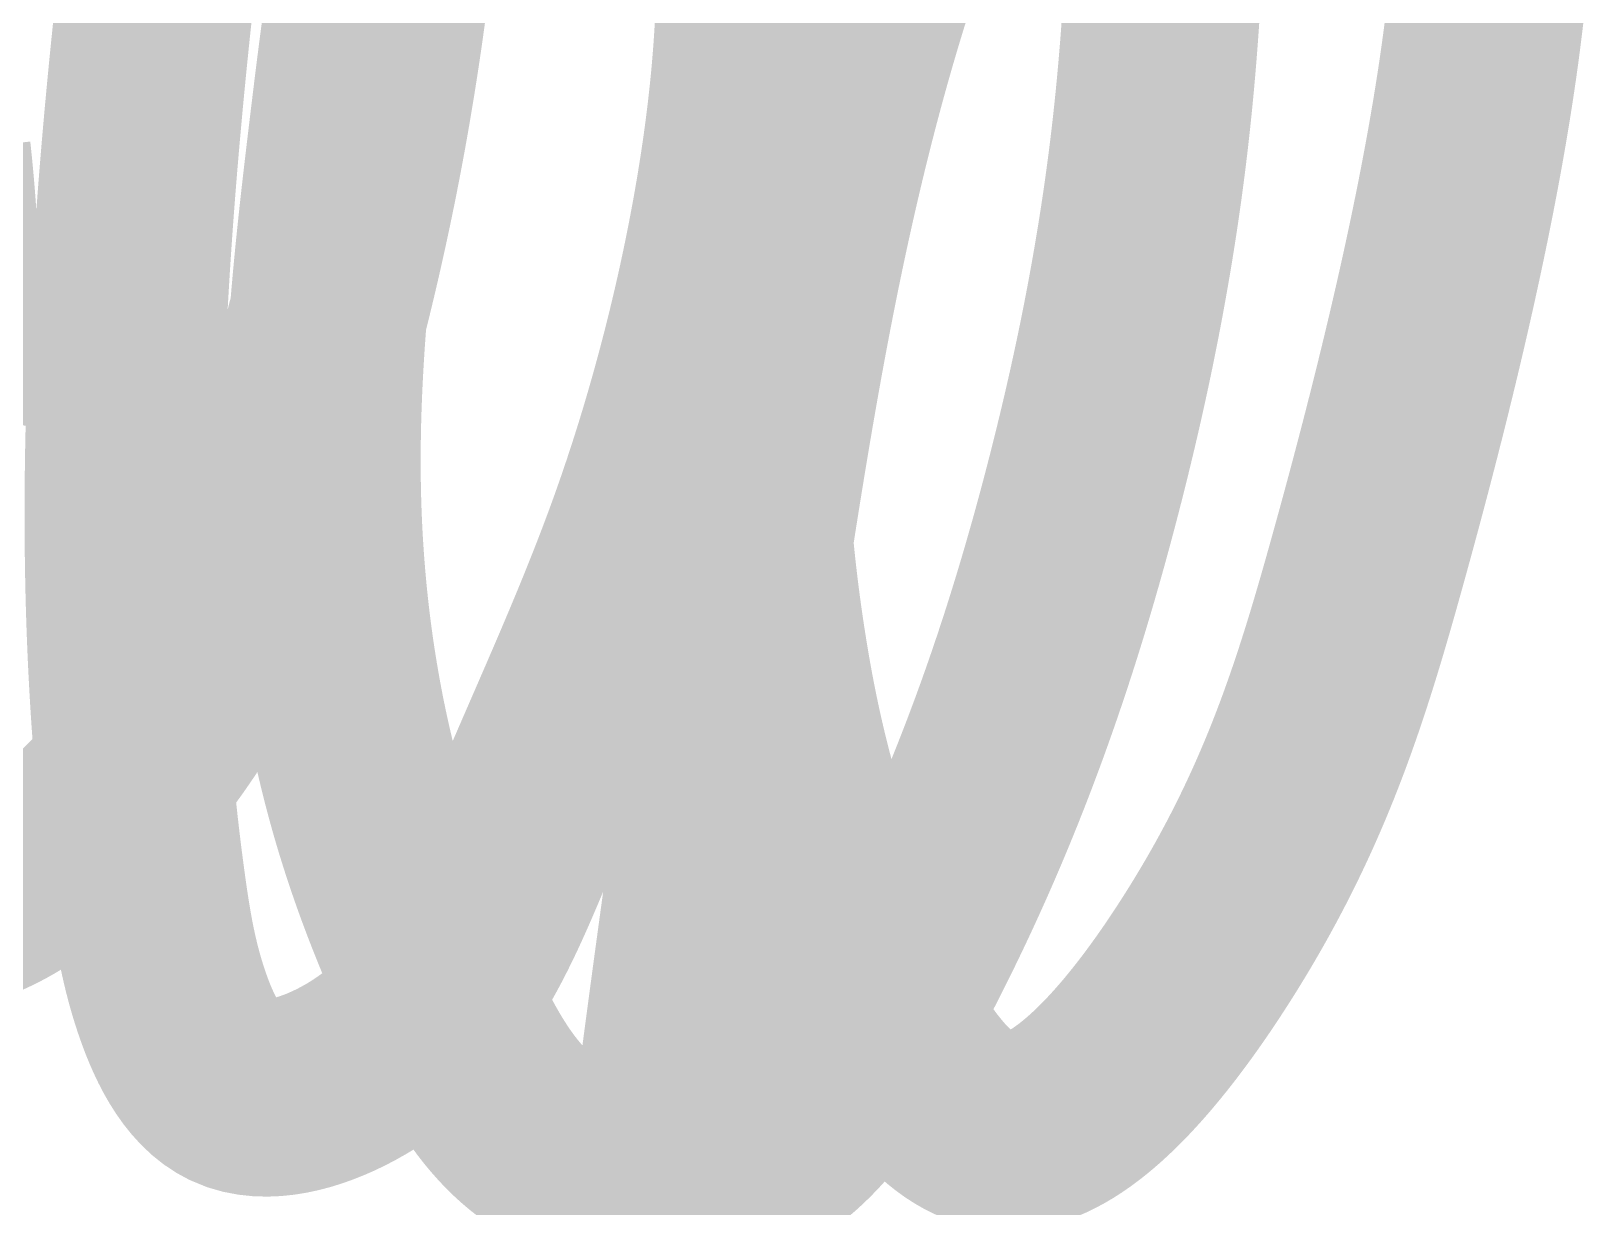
# Model space of a CAD drawing. Header units: millimetres. Extents: x -295047 to 29144, y -724756 to -246879.
# Drawn here: x -40609 to -40450.8, y -357134.2 to -357015 of the extents above; entities that cross this region are included whole.
import ezdxf
from ezdxf.enums import TextEntityAlignment as Align

# ---------------------------------------------------------------- set-up
doc = ezdxf.new("R2010")
doc.units = ezdxf.units.MM
doc.header["$MEASUREMENT"] = 0
for name, color, linetype, lineweight in [('ISO', 153, 'Continuous', 13), ('LC ISO', 153, 'Continuous', 13), ('LC Net thay', 7, 'Continuous', 25), ('LC Text1', 3, 'Continuous', 20)]:
    doc.layers.add(name, color=color, linetype=linetype, lineweight=lineweight)
doc.styles.add('Khungten', font='VHAVAN_1.TTF', dxfattribs={"width": 0.9, "height": 5000})
doc.styles.add('Title', font='VHBLACK_1.TTF', dxfattribs={"width": 0.8})

# ---------------------------------------------------------------- blocks, each defined once
blk = doc.blocks.new('Mr. Giang')
at = {"layer": 'LC ISO', "const_width": 50}
for points in [[(3165.075745097812, 264.5696455726717), (3165.327614840008, 266.4038066027923), (3165.561620933983, 268.2387033054296), (3165.77806270349, 270.0742842939885), (3165.977239472288, 271.9104981818871), (3166.159450564141, 273.7472935825727), (3166.324995302811, 275.5846191094488), (3166.474173012056, 277.4224233759337), (3166.607283015641, 279.2606549954603), (3166.724624637329, 281.0992625814613), (3166.826497200871, 282.9381947473263), (3166.913200030037, 284.7774001065171), (3166.98503244858, 286.6168272724233), (3167.04229378027, 288.4564248584913), (3167.085283348861, 290.2961414781255), (3167.114300478119, 292.1359257447587), (3167.129644491804, 293.9757262718233), (3167.131614713669, 295.8154916727098), (3167.120510467489, 297.6551705608784), (3167.096631077016, 299.4947115497191), (3167.060275866009, 301.3340632526799), (3167.011744158235, 303.1731742831635), (3166.95133527745, 305.0119932546037), (3166.87934854742, 306.8504687804178), (3166.796083291901, 308.6885494740397), (3166.701838834659, 310.526183948872), (3166.59691449945, 312.3633208183484), (3166.481609610036, 314.1999086959017), (3166.356223490181, 316.0358961949352), (3166.221055463645, 317.8712319288821), (3166.076404854186, 319.7058645111607), (3165.922570985569, 321.5397425552034), (3165.759853181554, 323.3728146744141), (3165.5885507659, 325.2050294822407), (3165.408963062367, 327.0363355920722), (3165.221389394722, 328.8666816173697), (3165.026129086718, 330.6960161715239)], [(3164.872506631831, 138.4554764384016), (3166.509215507312, 138.4235374605408), (3168.167083041625, 138.5197938743001), (3169.843503592325, 138.7382044367411), (3171.535871516961, 139.072727904882), (3173.241581173087, 139.5173230357699), (3174.958026918259, 140.0659485864512), (3176.682603110019, 140.7125633139594), (3178.41270410593, 141.4511259753263), (3180.145724263531, 142.2755953275858), (3181.879057940386, 143.1799301277835), (3183.610099494045, 144.1580891329664), (3185.336243282054, 145.2040311001541), (3187.054883661966, 146.311714786378), (3188.763414991338, 147.4750989487002), (3190.459231627715, 148.6881423441388), (3192.139727928658, 149.9448037297546), (3193.80229825171, 151.2390418625521), (3195.444336954431, 152.564815499592), (3197.063238394365, 153.916083397908), (3198.656396929068, 155.2868043145465), (3199.801300660452, 156.2959318283937), (3201.756103124495, 158.0644643164415), (3203.261298455462, 159.4668283830824), (3204.737243180439, 160.8779331410843), (3206.184377553877, 162.2976630373414), (3207.603141830254, 163.7259025188187), (3208.993976264022, 165.1625360324098), (3210.357321109646, 166.6074480250522), (3211.693616621594, 168.0605229436965), (3213.00330305432, 169.521645235237), (3214.286820662294, 170.9906993466244), (3215.544609699978, 172.4675697247663), (3216.777110421833, 173.9521408166001), (3217.984763082326, 175.4442970690619), (3219.168007935911, 176.9439229290614), (3220.327285237061, 178.4509028435481), (3221.463035240236, 179.9651212594303), (3222.575698199893, 181.486462623646), (3223.665714370503, 183.0148113831012), (3224.733524006524, 184.5500519847637), (3225.77956736242, 186.0920688755257), (3226.804284692656, 187.6407465023241), (3227.808116251689, 189.1959693120817), (3228.791502293988, 190.7576217517502), (3229.754883074014, 192.3255882682223), (3230.698698846231, 193.8997533084493), (3231.623389865101, 195.4800013193542), (3232.529396385086, 197.0662167478587), (3233.417158660654, 198.6582840408999), (3234.287116946256, 200.2560876453865), (3235.139711496368, 201.8595120082685), (3235.975382565443, 203.4684415764553), (3236.794570407953, 205.0827607968969), (3237.597715278357, 206.7023541164868), (3238.385257431112, 208.3271059821778), (3239.15763712069, 209.9569008408906), (3239.915294601547, 211.5916231395489), (3240.65867012815, 213.2311573250886), (3241.388203954964, 214.8753878444325), (3242.104336336446, 216.5241991445027), (3242.807507527064, 218.1774756722364), (3243.498157781279, 219.835101874556), (3244.176727353549, 221.4969621983841), (3244.843656498343, 223.1629410906423), (3245.499385470125, 224.8329229982822), (3246.144354523351, 226.5067923682128), (3246.779003912495, 228.1844336473692), (3247.403773892011, 229.8657312826749), (3248.01910471636, 231.5505697210526), (3248.625436640014, 233.2388334094526), (3249.223209917428, 234.9304067947688), (3249.812864803066, 236.6251743239384), (3250.394841551401, 238.3230204439118), (3250.969580416879, 240.0238296015839), (3251.537521653976, 241.7274862439047), (3252.099105517152, 243.433874817797), (3252.654772260864, 245.1428797701694), (3253.20496213958, 246.8543855479872), (3253.750115407765, 248.5682765981432), (3254.290672319878, 250.2844373675752), (3254.661189648969, 251.4697960555928), (3255.359586732582, 253.7231554049267), (3255.888227912828, 255.4456541532783), (3256.412977336715, 257.1702658956708), (3256.933817941182, 258.8970073226387), (3257.450732663192, 260.6258951247719), (3257.963704439678, 262.3569459926067), (3258.472716207599, 264.0901766167188), (3258.9777509039, 265.8256036876569), (3259.478791465532, 267.5632438959984), (3259.975820829436, 269.3031139322781), (3260.46882193257, 271.0452304871011), (3260.957777711878, 272.7896102509872), (3261.442671104312, 274.5362699145138), (3261.923485046812, 276.2852261682296), (3262.400202476335, 278.0364957027263), (3262.872806329831, 279.790095208537), (3263.341279544241, 281.5460413762254), (3263.805605056516, 283.3043508963689), (3264.265765803607, 285.065040459501), (3264.72174472246, 286.8281267562139), (3265.173524750026, 288.5936264770559), (3265.621088823252, 290.361556312575), (3266.064419879089, 292.1319329533634), (3266.503500854479, 293.9047730899405), (3266.938314686383, 295.680093412912), (3267.368844311734, 297.4579106127985), (3267.795072667494, 299.238241380191), (3268.216982690605, 301.0211024056379), (3268.634557318013, 302.8065103796877), (3269.047779486676, 304.5944819929322), (3269.456632133529, 306.3850339359063), (3269.861098195534, 308.1781828991854), (3270.261160609632, 309.9739455733192), (3270.656802312772, 311.7723386488706), (3271.048006241905, 313.5733788164167), (3271.43475533398, 315.3770827665055), (3271.817032525943, 317.1834671897004), (3272.194820754741, 318.9925487765499), (3272.56810295733, 320.8043442176449), (3272.936862070654, 322.6188702035197), (3273.301081031659, 324.436143424738), (3273.660742777295, 326.2561805718765), (3274.015830244513, 328.0789983354835), (3274.366326370261, 329.9046134061219), (3274.712214091487, 331.7330424743547), (3275.053476345138, 333.5643022307449), (3275.390096068165, 335.3984093658552), (3275.722056197515, 337.2353805702336), (3276.049339670135, 339.0752325344584), (3276.371929422978, 340.9179819490772), (3276.689808392988, 342.7636455046532), (3277.002959517119, 344.6122398917633), (3277.400923138403, 347.0074264712979), (3277.615012322223, 348.318278462816), (3277.91390823879, 350.1756416966621), (3278.208076147105, 352.0357280415701), (3278.497538880064, 353.8983933602148), (3278.782319270544, 355.7634935152595), (3279.06244015144, 357.6308843693947), (3279.337924355635, 359.5004217852675), (3279.608794716019, 361.3719616255692), (3279.875074065475, 363.2453597529768), (3280.136785236895, 365.1204720301368), (3280.393951063165, 366.9971543197547), (3280.646594377171, 368.8752624844785), (3280.894738011799, 370.7546523869844), (3281.138404799942, 372.635179889948), (3281.377617574477, 374.516700856048), (3281.612399168305, 376.399071147958), (3281.842772414298, 378.2821466283278), (3282.068760145357, 380.1657831598613), (3282.290385194358, 382.0498366052067), (3282.507670394194, 383.9341628270554), (3282.720638577752, 385.8186176880533), (3282.92931257792, 387.7030570508925)], [(3223.355704773999, 386.3276573743543), (3223.134017230115, 384.438285003135), (3222.91411266405, 382.5479322059027), (3222.696016167612, 380.656751508985), (3222.479752832613, 378.7648954386954), (3222.265347750855, 376.8725165213185), (3222.052826014154, 374.9797672831965), (3221.842212714309, 373.0868002506143), (3221.633532943138, 371.193767949914), (3221.426811792445, 369.3008229073802), (3221.222074354042, 367.4081176493402), (3221.019345719731, 365.5158047020943), (3220.818650981328, 363.6240365919838), (3220.658135233743, 362.0973541322782), (3220.423464240207, 359.8427030140062), (3220.229025289384, 357.9532657417442), (3220.036725880062, 356.0646579490083), (3219.846593511274, 354.1768837334167), (3219.658655682048, 352.2899471925148), (3219.472939891416, 350.403852423921), (3219.289473638404, 348.5186035252101), (3219.108284422045, 346.634204593971), (3218.929399741371, 344.7506597278078), (3218.752847095401, 342.8679730242809), (3218.578653983176, 340.9861485810082), (3218.40684790372, 339.1051904955505), (3218.237456356064, 337.2251028655256), (3218.070506839235, 335.345889788494), (3217.906026852264, 333.4675553620597), (3217.744043894183, 331.5901036837966), (3217.584585464019, 329.7135388513094), (3217.427679060799, 327.8378649621874), (3217.273352183561, 325.9630861140041), (3217.121632331325, 324.0892064043505), (3216.972547003126, 322.2162299308291), (3216.826123697994, 320.3441607910297), (3216.682389914957, 318.4730030825123), (3216.541373153044, 316.6027609028953), (3216.403100911283, 314.7334383497393), (3216.267600688705, 312.8650395206626), (3216.134899984343, 310.9975685132389), (3216.00502629722, 309.1310294250443), (3215.878007126373, 307.2654263536816), (3215.753869970827, 305.4007633967553), (3215.63264232961, 303.5370446518107), (3215.514351701755, 301.6742742164806), (3215.399025586292, 299.8124561883254), (3215.286691482245, 297.9515946649344), (3215.177376888651, 296.0916937439113), (3215.071109304535, 294.2327575228455), (3214.967916228926, 292.3747900992971), (3214.867825160856, 290.5177955708843), (3214.770863599357, 288.6617780351817), (3214.677059043453, 286.8067415897938), (3214.586438992174, 284.9526903322805), (3214.499030944552, 283.0996283602454), (3214.414862399615, 281.2475597712781), (3214.333960856397, 279.3964886629817), (3214.256353813919, 277.546419132903), (3214.182068771222, 275.6973552786735), (3214.111133227323, 273.8493011978546), (3214.04357468126, 272.0022609880494), (3213.979420632059, 270.1562387468332), (3213.918698578753, 268.3112385718091), (3213.861436020365, 266.467264560553), (3213.807660455934, 264.6243208106671), (3213.757399384483, 262.7824114197271), (3213.71068030504, 260.9415404853225), (3213.667530716639, 259.1017121050422), (3213.627978118309, 257.2629303764896), (3213.592050009078, 255.4251993972256), (3213.559773887975, 253.5885232648538), (3213.531177254034, 251.752906076963), (3213.506287606278, 249.9183519311432), (3213.48513244374, 248.0848649249834), (3213.467739265448, 246.2524491560583), (3213.454135570437, 244.4211087219713), (3213.444348857729, 242.5908477203127), (3213.43840662636, 240.7616702486558), (3213.436336375355, 238.9335804046059), (3213.438165603744, 237.1065822857369), (3213.443921810555, 235.2806799896386), (3213.453632494824, 233.4558776138993), (3213.467325155579, 231.6321792561232), (3213.485027291843, 229.8095890138858), (3213.506766402651, 227.9881109847758), (3213.532569987032, 226.1677492663675), (3213.562465544015, 224.3485079562799), (3213.596480572626, 222.5303911520734), (3213.634642571901, 220.7134029513657), (3213.676979040869, 218.8975474517167), (3213.723517478553, 217.0828287507314), (3213.774285383987, 215.2692509459839), (3213.8293102562, 213.4568181350779), (3213.888619594221, 211.6455344155883), (3213.952240897086, 209.8354038851182), (3214.020201663813, 208.0264306412436), (3214.092529393441, 206.2186187815531), (3214.16925158499, 204.4119724036362), (3214.2503957375, 202.6064956050961), (3214.335989349997, 200.8021924835082), (3214.426059921509, 198.9990671364468), (3214.520634951064, 197.1971236615307), (3214.619741937696, 195.3963661563194), (3214.723408380433, 193.596798718432), (3214.831661778299, 191.7984254454289), (3214.944529630335, 190.0012504349124), (3215.062039435558, 188.205277784459), (3215.184218693004, 186.4105115916717), (3215.311094901705, 184.6169559541249), (3215.442695560687, 182.824614969423), (3215.579048168976, 181.033492735141), (3215.720180225611, 179.2435933488812), (3215.866119229612, 177.4549209082205), (3216.016892680014, 175.6674795107317), (3216.172528075845, 173.8812732540346), (3216.333052916137, 172.0963062357026), (3216.498494699917, 170.312582553326), (3216.668880926212, 168.530106304494), (3216.84423909406, 166.7488815867947), (3217.024596702481, 164.968912497819), (3217.209981250508, 163.190203135141), (3217.400420237174, 161.412757596364), (3217.595941161502, 159.6365799790636), (3217.796571522524, 157.8616743808436), (3218.002338819276, 156.0880448992919), (3218.213270550778, 154.3156956319702), (3218.429394216065, 152.5446306764962), (3218.650737314169, 150.7748541304587), (3218.877327344111, 149.0063700914194), (3219.10919180493, 147.2391826569948), (3219.346358195647, 145.4732959247612), (3219.6542646384, 143.2395133732446), (3219.83686520001, 141.9453791013565), (3220.09203294691, 140.182665341339), (3220.356781365509, 138.4196411427322), (3220.633542108813, 136.6553719909598), (3220.924746829819, 134.8889233714179), (3221.232827181547, 133.1193607695429), (3221.560214816986, 131.3457496707321), (3221.909341389158, 129.5671555604217), (3222.282638551057, 127.7826439240081), (3222.682537955695, 125.9912802469146), (3223.111471256076, 124.1921300145504), (3223.571870105207, 122.3842587123395), (3224.066166156087, 120.5667318256776), (3224.59679106173, 118.7386148400021), (3225.166176475138, 116.8989732407231), (3225.648995261488, 115.4249786183468), (3226.430883480685, 113.1850612820309), (3227.130770688886, 111.3241593229726), (3227.878599352332, 109.4759248425789), (3228.676553497641, 107.6520982236334), (3229.526817151444, 105.8644198489179), (3230.431574340367, 104.1246301012), (3231.39300909103, 102.444469363263), (3232.413305430056, 100.8356780178747), (3233.494647384078, 99.3099964478319), (3234.639218979716, 97.8791650358879), (3235.849204243594, 96.55492416482554), (3237.126787202345, 95.3490142174409), (3238.474151882581, 94.27317557648865), (3239.893482310935, 93.33914862475078), (3241.003113530626, 92.74042470147498), (3242.953682906719, 91.93733338190984), (3244.587109665571, 91.46951474492315), (3246.279949172696, 91.14809264711806), (3248.024933097436, 90.96599223667437), (3249.814793109119, 90.91613866172989), (3251.642260877087, 90.99145707043456), (3253.50006807068, 91.18487261095362), (3255.380946359229, 91.48931043143955), (3257.277627412068, 91.89769568002819), (3259.182842898542, 92.40295350489927), (3261.089324487981, 92.99800905418994), (3262.989803849726, 93.67578747606532), (3264.877012653113, 94.42921391867665), (3266.743682567479, 95.2512135301746), (3268.582545262157, 96.13471145871122), (3270.386332406486, 97.07263285243644), (3272.61025659693, 98.32823180887772), (3273.860170028609, 99.08384192827751), (3275.522004340783, 100.1474153076871), (3277.134570346138, 101.2475551659926), (3278.699187074079, 102.3832128219453), (3280.217173554012, 103.5533395942521), (3281.689848815341, 104.756886801635), (3283.118531887472, 105.99280576283), (3284.50454179981, 107.2600477965442), (3285.849197581758, 108.5575642214998), (3287.153818262717, 109.8843063564186), (3288.4197228721, 111.2392255200362), (3289.648230439312, 112.6212730310744), (3290.840659993752, 114.029400208241), (3291.998330564825, 115.4625583702725), (3293.122561181941, 116.9196988358747), (3294.2146708745, 118.3997729237852), (3295.275978671913, 119.901731952725), (3296.307803603579, 121.4245272414162), (3297.311464698905, 122.9671101085657), (3298.288280987294, 124.5284318729103), (3299.239571498155, 126.1074438531712), (3300.166655260887, 127.7030973680708), (3301.070851304903, 129.3143437363296), (3301.9534786596, 130.9401342766708), (3302.81585635439, 132.5794203078298), (3303.659303418671, 134.2311531484993), (3304.48513888185, 135.894284117416), (3305.294681773335, 137.5677645333157), (3306.089251122529, 139.2505457149059), (3306.870165958838, 140.9415789809078), (3307.638745311666, 142.6398156500582), (3308.396308210413, 144.3442070410648), (3309.14417368449, 146.0537044726486), (3309.883660763303, 147.7672592635454), (3310.616088476255, 149.4838227324778), (3311.342775852745, 151.202346198153), (3312.065041922186, 152.9217809792925), (3312.784205713981, 154.6410783946319), (3313.501586257532, 156.3591897628942), (3314.218502582248, 158.0750664028003), (3314.821759018585, 159.5149579997685), (3315.655829481394, 161.4962505940978), (3316.377141804724, 163.2009321497026), (3317.100030222845, 164.9019263051501), (3317.824315282333, 166.5994542088303), (3318.549817529761, 168.2937370090899), (3319.276357511704, 169.9849958543188), (3320.003755774734, 171.6734518928492), (3320.731832865432, 173.3593262730703), (3321.460409330365, 175.0428401433439), (3322.189305716114, 176.7242146520303), (3322.91834256925, 178.4036709474909), (3323.647340436349, 180.0814301781008), (3324.376119863985, 181.7577134922212), (3325.104501398736, 183.432742038227), (3325.832305587177, 185.1067369644792), (3326.559352975876, 186.7799194193251), (3327.285464111412, 188.4525105511541), (3328.010459540361, 190.124731508327), (3328.7341598093, 191.7968034392042), (3329.456385464796, 193.4689474921479), (3330.176957053426, 195.1413848155331), (3330.895695121773, 196.8143365577198), (3331.612420216402, 198.4880238670702), (3332.326952883888, 200.1626678919595), (3333.039113670816, 201.8384897807475), (3333.748723123751, 203.515710681811), (3334.455601789271, 205.1945517434956), (3335.159570213948, 206.8752341141773), (3335.86044894436, 208.557978942217), (3336.558058527083, 210.2430073759893), (3337.252219508687, 211.9305405638562), (3337.942752435749, 213.6207996541782), (3338.629477854844, 215.3140057953161), (3339.312216312549, 217.01038013566), (3339.990788355435, 218.7101438235413), (3340.66501453008, 220.4135180073656), (3341.334715383057, 222.1207238354635), (3341.99971146094, 223.8319824562116), (3342.659823310304, 225.5475150179844), (3343.314871477726, 227.2675426691436), (3343.964676509777, 228.99228655805), (3344.609058953036, 230.7219678330636), (3345.247839354072, 232.4568076425612), (3345.880838259469, 234.1970271349172), (3346.522119352273, 235.982768503954), (3347.128795647227, 237.6944166769156), (3347.743532693429, 239.4515697864346), (3348.35204858262, 241.2140579719676), (3348.954304543287, 242.9816324175148), (3349.550261803935, 244.754044307088), (3350.139881593057, 246.531044824687), (3350.723125139145, 248.3123851543113), (3351.299953670703, 250.0978164799587), (3351.870328416225, 251.8870899856282), (3352.434210604205, 253.6799568553191), (3352.991561463145, 255.4761682730593), (3353.542342221532, 257.2754754228191), (3354.086514107869, 259.0776294886113), (3354.624038350657, 260.8823816544491), (3355.154876178382, 262.6894831043174), (3355.678988819548, 264.4986850222294), (3356.196337502651, 266.3097385921839), (3356.706883456188, 268.1223949981944), (3357.210587908648, 269.9364054242315), (3357.707412088533, 271.7515210543223), (3358.197317224342, 273.5674930724511), (3358.680264544566, 275.3840726626462), (3359.156215277709, 277.2010110088916), (3359.625130652259, 279.018059295187), (3360.086971896716, 280.8349687055306), (3360.541700239579, 282.6514904239506), (3360.98927690934, 284.4673756344167), (3361.429663134498, 286.2823755209427), (3361.862820143551, 288.0962412675414), (3362.288709164992, 289.9087240581978), (3362.707291427322, 291.7195750769249), (3363.118528159031, 293.5285455077218), (3363.522380588623, 295.3353865345873), (3363.918809944588, 297.1398493415205), (3364.307777455424, 298.9416851125352), (3364.689244349633, 300.740645031614), (3365.063171855702, 302.5364802827727), (3365.429521202136, 304.3289420500233), (3365.78825361743, 306.1177815173499), (3366.139330330077, 307.9027498687526), (3366.482712568574, 309.6835982882443), (3366.818361561419, 311.4600779598236), (3367.146238537108, 313.2319400674897), (3367.466304724139, 314.9989357952412), (3367.778521351006, 316.760816327092), (3368.082849646211, 318.5173328470403), (3368.379250838238, 320.2682365390719), (3368.667686155598, 322.0132785872128), (3368.948116826781, 323.7522101754485), (3369.220504080281, 325.4847824877781), (3369.484809144599, 327.2107467082291), (3369.74099324823, 328.9298540207714), (3369.989017619666, 330.6418556094189), (3370.228843487412, 332.3465026581695), (3370.460432079957, 334.0435463510376), (3370.683744625806, 335.7327378720209), (3370.801441030902, 336.6459528581787), (3371.105428435923, 339.0869835545646), (3371.303839350508, 340.7526979770951), (3371.494018925619, 342.4115389599781), (3371.676009693108, 344.0640609803381), (3371.849854184847, 345.7108185153124), (3372.015594932693, 347.3523660420395), (3372.173274468501, 348.9892580376296), (3372.322935324139, 350.6220489792199), (3372.464620031464, 352.2512933439344), (3372.598371122342, 353.8775456089259), (3372.724231128631, 355.5013602513032), (3372.842242582193, 357.1232917482197), (3372.952448014886, 358.7438945767842), (3373.054889958573, 360.3637232141207), (3373.149610945116, 361.9833321373968), (3373.236653506376, 363.6032758237063), (3373.316060174213, 365.2241087502026), (3373.38787348049, 366.8463853939944), (3373.452135957067, 368.4706602322347), (3373.508890135805, 370.0974877420476), (3373.558178548562, 371.727422400557), (3373.600043727205, 373.3610186848999), (3373.634528203595, 374.9988310722152), (3373.661674509587, 376.6414140396126), (3373.681525177042, 378.2893220642301), (3373.694122737827, 379.943109623206), (3373.699509723799, 381.6033311936637), (3373.697728666825, 383.270541252741), (3373.688822098757, 384.9452942775482), (3373.67283255146, 386.6281447452523)], [(3277.506879969216, 387.5075617808239), (3277.194975147757, 385.7145188080798), (3276.888863087414, 383.9157814700732), (3276.588350790163, 382.1116333358679), (3276.293245257979, 380.3023579745564), (3276.003353492834, 378.4882389552029), (3275.718482496704, 376.6695598468858), (3275.438439271556, 374.8466042186849), (3275.163030819376, 373.0196556396618), (3274.89206414213, 371.1889976789114), (3274.625346241794, 369.354913905482), (3274.36268412034, 367.5176878884673), (3274.103884779744, 365.6776031969457), (3273.848755221979, 363.8349433999809), (3273.597102449023, 361.989992066651), (3273.348733462843, 360.1430327660353), (3273.10345526542, 358.2943490671972), (3272.861074858723, 356.4442245392303), (3272.621399244726, 354.5929427511833), (3272.38423542541, 352.7407872721635), (3272.14939040274, 350.8880416712215), (3271.916671178693, 349.0349895174352), (3271.685884755249, 347.1819143798969), (3271.456838134372, 345.3290998276571), (3271.229338318043, 343.4768294298082), (3271.003192308232, 341.6253867554146), (3270.77820710692, 339.7750553735681), (3270.531074805221, 337.7350379739005), (3270.330991040227, 336.0788202997025), (3270.108701918098, 334.2331816756141), (3269.887494743113, 332.3891497767019), (3269.667541976023, 330.5466713365577), (3269.449016077587, 328.7056930887713), (3269.232089508556, 326.8661617669487), (3269.01693472969, 325.028024104695), (3268.803724201733, 323.191226835602), (3268.592630385449, 321.3557166932743), (3268.38382574159, 319.521440411303), (3268.177482730909, 317.6883447232941), (3267.973773814161, 315.8563763628378), (3267.772871452098, 314.0254820635406), (3267.574948105477, 312.1956085589927), (3267.380176235049, 310.3667025828003), (3267.188728301574, 308.5387108685681), (3267.000776765807, 306.7115801498867), (3266.816494088494, 304.8852571603484), (3266.636052730397, 303.0596886335723), (3266.459625152265, 301.2348213031352), (3266.28738381486, 299.4106019026419), (3266.119501178925, 297.5869771656992), (3265.956149705225, 295.7638938258968), (3265.797501854508, 293.9412986168409), (3265.64373008753, 292.1191382721224), (3265.495006865049, 290.2973595253606), (3265.351504647812, 288.4759091101184), (3265.213395896581, 286.6547337600297), (3265.080853072109, 284.8337802086706), (3264.954048635144, 283.0129951896479), (3264.833155046448, 281.1923254365661), (3264.718344766769, 279.3717176830165), (3264.609790256866, 277.5511186625897), (3264.507663977492, 275.7304751089061), (3264.412138389402, 273.9097337555416), (3264.323385953348, 272.0888413361168), (3264.24157913009, 270.2677445842223), (3264.166890380373, 268.4463902334497), (3264.099492164959, 266.6247250173893), (3264.039556944604, 264.802695669675), (3263.987257180051, 262.9802489238707), (3263.942765332066, 261.1573315135944), (3263.9062538614, 259.3338901724235), (3263.877895228807, 257.5098716339923), (3263.857861895035, 255.6852226318635), (3263.84632632085, 253.8598898996705), (3263.843460966999, 252.0338201709757), (3263.849438294239, 250.2069601793988), (3263.864430763327, 248.3792566585454), (3263.888610835006, 246.5506563419929), (3263.925694173324, 244.5536120625875), (3263.965207540518, 242.8905740503979), (3264.017852117935, 241.0591440041368), (3264.080128435042, 239.2269369367613), (3264.152080208141, 237.3940739827389), (3264.233751153541, 235.5606762765513), (3264.325184987528, 233.726864952654), (3264.426425426412, 231.8927611455132), (3264.537516186493, 230.0584859896263), (3264.658500984069, 228.2241606194178), (3264.789423535443, 226.3899061693996), (3264.930327556911, 224.5558437740103), (3265.08125676478, 222.7220945677468), (3265.242254875348, 220.8887796850624), (3265.413365604913, 219.0560202604112), (3265.594632669779, 217.2239374283039), (3265.786099786242, 215.392652323166), (3265.987810670608, 213.5622860794934), (3266.199809039176, 211.7329598317547), (3266.422138608245, 209.9047947144028), (3266.654843094121, 208.0779118619348), (3266.897966213093, 206.2524324087907), (3267.151551681472, 204.4284774894518), (3267.415643215556, 202.6061682384009), (3267.690284531645, 200.7856257900768), (3267.97551934604, 198.9669712789768), (3268.271391375041, 197.1503258395684), (3268.577944334947, 195.335810606306), (3268.895221942064, 193.5235467136706), (3269.223267912684, 191.7136552961175), (3269.562125963117, 189.9062574881272), (3269.911839809657, 188.101474424184), (3270.272453168607, 186.2994272387255), (3270.644009756267, 184.5002370662346), (3271.026553288938, 182.704025041194), (3271.420127482919, 180.9109122980574), (3271.824776054517, 179.1210199713061), (3272.240542720023, 177.3344691953947), (3272.667471195742, 175.5513811048054), (3273.105605197979, 173.7718768340059), (3273.554988443027, 171.9960775174645), (3274.015664647191, 170.2241042896344), (3274.487677526774, 168.4560782850122), (3274.971070798068, 166.6921206380524), (3275.669233186621, 164.2219653397924), (3275.972168651505, 163.1768867872915), (3276.489879199358, 161.4257121614193), (3277.018930726622, 159.6787203799418), (3277.55923265905, 157.9358006613774), (3278.110694422395, 156.1968422242442), (3278.673225442408, 154.4617342870464), (3279.246735144837, 152.7303660683031), (3279.831132955439, 151.0026267865463), (3280.426328299963, 149.2784056602952), (3281.032230604159, 147.5575919080393), (3281.648749293782, 145.8400747483254), (3282.275793794579, 144.1257433996441), (3282.913273532306, 142.414487080542), (3283.561097932713, 140.706195009494), (3284.219176421552, 139.0007564050626), (3284.887418424575, 137.2980604857368), (3285.565733367528, 135.5979964700362), (3286.254030676171, 133.9004535764926), (3286.952219776249, 132.2053210235962), (3287.660210093519, 130.5124880298937), (3288.377911053723, 128.8218438138757), (3289.105232082627, 127.1332775940884), (3289.84208260597, 125.4466785890081), (3290.588372049514, 123.7619360171954), (3291.344009838998, 122.0789390971414), (3292.108905400184, 120.3975770473634), (3292.882968158818, 118.7177390863806), (3293.666107540656, 117.0393144327102), (3294.458232971447, 115.3621923048869), (3295.259253876942, 113.6862619213991), (3296.061907893334, 112.0261615569395), (3296.88801665742, 110.3379643927155), (3297.71791703707, 108.6679174933843), (3298.561009471679, 107.003680635907), (3299.419522610789, 105.3476626530714), (3300.295685103958, 103.7022723776909), (3301.191725600745, 102.0699186425792), (3302.109872750695, 100.4530102805234), (3303.052355203369, 98.85395612436614), (3304.021401608322, 97.27516500689211), (3305.019240615105, 95.7190457609166), (3306.048100873273, 94.18800721925402), (3307.110211032378, 92.68445821468978), (3308.207799741981, 91.21080758006673), (3309.343095651629, 89.76946414817115), (3310.518327410881, 88.36283675180226), (3311.735723669287, 86.99333422380445), (3312.997513076406, 85.66336539694743), (3314.305924281788, 84.37533910406097), (3315.66318593499, 83.13166417795955), (3317.071526685566, 81.93474945142779), (3318.287951046557, 80.97311169970106), (3320.04885978517, 79.69042476272816), (3321.615683440397, 78.64601656570414), (3323.23018024971, 77.65462736754696), (3324.888888589277, 76.71710654119715), (3326.588346835269, 75.83430345960849), (3328.325093363864, 75.00706749573465), (3330.095666551236, 74.23624802252951), (3331.896604773549, 73.5226944129335), (3333.724446406983, 72.86725603989998), (3335.575729827713, 72.27078227638248), (3337.446993411904, 71.73412249532169), (3339.334775535742, 71.25812606968432), (3341.235614575381, 70.84364237239762), (3343.14604890701, 70.49152077644305), (3345.062616906801, 70.20261065474531), (3346.981856950921, 69.97776138027405), (3348.900307415542, 69.8178223259539), (3350.814506676839, 69.7236428647534), (3352.72099311099, 69.69607236962591), (3354.616305094166, 69.7359602135111), (3356.496981002533, 69.84415576936374), (3358.359559212273, 70.02150841013699), (3360.200578099555, 70.26886750878529), (3362.016576040551, 70.58708243824805), (3363.804091411435, 70.97700257147926), (3365.559662588383, 71.4394772814326), (3367.54870506289, 72.06698817232066), (3368.961566318627, 72.58516195482301), (3370.604709052552, 73.26730764859292), (3372.210223843907, 74.01936436908201), (3373.779081319186, 74.83890129318235), (3375.312252104891, 75.72348759775622), (3376.810706827528, 76.67069245972354), (3378.27541611359, 77.67808505593274), (3379.707350589591, 78.7432345632883), (3381.107480882027, 79.8637101586821), (3382.476777617396, 81.03708101897703), (3383.816211422205, 82.26091632107793), (3385.126752922949, 83.53278524184796), (3386.409372746138, 84.850256958192), (3387.665041518266, 86.21090064700238), (3388.894729865842, 87.61228548512531), (3390.099408415364, 89.05198064949693), (3391.280047793328, 90.52755531695033), (3392.437618626246, 92.03657866441958), (3393.573091540613, 93.576619868753), (3394.687437162933, 95.1452481068415), (3395.781626119709, 96.7400325555908), (3396.856629037439, 98.3585423918638), (3397.913416542624, 99.99834679255164), (3398.952959261769, 101.657014934545), (3399.976227821375, 103.3321159947211), (3400.984192847942, 105.0212191499711), (3401.977824967975, 106.7218935771714), (3402.958094807973, 108.4317084532285), (3403.925972994434, 110.1482329549899), (3404.882430153871, 111.869036259375), (3406.195544953366, 114.2649459839728), (3406.764930035967, 115.3138493275341), (3407.692357549992, 117.0345314020776), (3408.610800215478, 118.7537559717833), (3409.520329849368, 120.4715698959153), (3410.421018268606, 122.1880200337677), (3411.312937290137, 123.9031532446187), (3412.196158730906, 125.6170163877624), (3413.070754407858, 127.3296563224768), (3413.936796137936, 129.0411199080418), (3414.794355738082, 130.751454003751), (3415.643505025244, 132.460705468868), (3416.484315816361, 134.1689211626872), (3417.316859928385, 135.8761479445011), (3418.141209178255, 137.5824326735892), (3418.957435382918, 139.2878222092304), (3419.765610359314, 140.9923634107037), (3420.565805924391, 142.6961031373174), (3421.358093895091, 144.3990882483208), (3422.142546088357, 146.1013656030081), (3422.919234321139, 147.8029820606718), (3423.688230410376, 149.5039844805915), (3424.449606173011, 151.2044197220467), (3425.203433425993, 152.9043346443297), (3425.949783986266, 154.6037761067201), (3426.688729670766, 156.3027909684973), (3427.420342296452, 158.0014260889536), (3428.144693680252, 159.6997283273547), (3428.861855639124, 161.3977445430072), (3429.571899990001, 163.0955215951773), (3430.274898549837, 164.7931063431566), (3430.970923135568, 166.4905456462257), (3431.660045564142, 168.1878863636627), (3432.342337652502, 169.8851753547614), (3433.017871217594, 171.5824594788005), (3433.686718076363, 173.2797855950735), (3434.348950045748, 174.9772005628454), (3435.0046389427, 176.6747512414085), (3435.653856584157, 178.3724844900575), (3436.296674787069, 180.070447168056), (3436.933165368376, 181.768686134698), (3437.563400145023, 183.4672482492622), (3438.187450933957, 185.1661803710421), (3438.805389552115, 186.8655293593172), (3439.417287816451, 188.5653420733656), (3440.023217543903, 190.2656653724665), (3440.623250551415, 191.9665461159135), (3441.217458655938, 193.6680311630001), (3441.805913674401, 195.3701673729772), (3442.388687423769, 197.0730016051649), (3442.965851720966, 198.7765807188156), (3443.53747838295, 200.4809515732359), (3444.103639226662, 202.1861610277051), (3444.664406069043, 203.8922559414877), (3445.21985072704, 205.5992831738916), (3445.770045017596, 207.3072895841962), (3446.315060757654, 209.0163220316654), (3446.854969764165, 210.726427375607), (3447.389843854062, 212.4376524752865), (3447.9197548443, 214.1500441900106), (3448.444774551814, 215.8636493790303), (3448.964974793556, 217.5785149016528), (3449.480427386466, 219.2946876171577), (3449.991204147488, 221.0122143848087), (3450.497376893568, 222.7311420639294), (3450.999017441651, 224.4515175137685), (3451.496197608675, 226.1733875936205), (3451.988989211593, 227.8967991627637), (3452.477464067343, 229.6217990804919), (3452.961693992874, 231.3484342060983), (3453.441750805125, 233.0767513988332), (3453.917706321043, 234.8067975180045), (3454.389632357573, 236.5386194229055), (3454.857600731656, 238.2722639727864), (3455.321683260237, 240.0077780269551), (3455.781951760267, 241.7452084446898), (3456.238478048682, 243.4846020852706), (3456.726296529792, 245.3611172581625), (3457.140575773785, 246.9694627404911), (3457.586181651766, 248.7149971595747), (3458.028105041562, 250.4626274031509), (3458.466299399158, 252.212371806931), (3458.900718180546, 253.964248706582), (3459.331314841719, 255.7182764378136), (3459.758042838673, 257.474473336336), (3460.180855627388, 259.2328577378171), (3460.599706663873, 260.9934479779943), (3461.014549404105, 262.7562623925361), (3461.425337304083, 264.5213193171376), (3461.832023819799, 266.2886370875236), (3462.23456240724, 268.0582340393613), (3462.632906522401, 269.8301285083608), (3463.027009621276, 271.6043388302322), (3463.416825159849, 273.3808833406429), (3463.802306594122, 275.1597803753167), (3464.183407380079, 276.9410482699358), (3464.56008097372, 278.7247053602098), (3464.932280831028, 280.5107699818204), (3465.299960407994, 282.2992604704788), (3465.663073160619, 284.0901951618795), (3466.021572544892, 285.8835923917182), (3466.375412016796, 287.6794704956921), (3466.724545032336, 289.4778478094954), (3467.068925047492, 291.2787426688252), (3467.408505518262, 293.0821734093768), (3467.743239900637, 294.8881583668605), (3468.073081650607, 296.6967158769578), (3468.397984224169, 298.5078642753783), (3468.717901077311, 300.3216218978183), (3469.032785666023, 302.1380070799739), (3469.342591446297, 303.9570381575265), (3469.647271874131, 305.7787334662), (3469.946780405505, 307.6031113416626), (3470.241070496423, 309.4301901196375), (3470.53009560287, 311.2599881358217), (3470.813809180841, 313.0925237258814), (3471.092164686327, 314.9278152255563), (3471.365115575319, 316.765880970513), (3471.632615303807, 318.606739296447), (3471.894617327785, 320.450408539084), (3472.151075103244, 322.2969070341049), (3472.401942086179, 324.14625311719), (3472.647171732577, 325.9984651240658), (3472.886717498432, 327.8535613904126), (3473.120532839736, 329.7115602519407), (3473.345436216357, 331.5465512679397), (3473.570797493668, 333.4362946871914), (3473.78722037528, 335.3028077043081), (3473.997859055102, 337.1717817626919), (3474.202732730872, 339.0429795294502), (3474.401860600329, 340.9161636717182), (3474.595261861225, 342.7910968566158), (3474.782955711295, 344.6675417512351), (3474.964961348284, 346.5452610227259), (3475.141297969935, 348.4240173382091), (3475.311984773989, 350.303573364776), (3475.477040958189, 352.1836917695622), (3475.636485720278, 354.0641352197027), (3475.790338257997, 355.9446663822894), (3475.938617769091, 357.8250479244717), (3476.081343451298, 359.705042513342), (3476.218534502364, 361.5844128160203), (3476.350210120031, 363.4629214996571), (3476.476389502044, 365.3403312313427), (3476.597091846139, 367.2164046781994), (3476.712336350064, 369.0909045073615), (3476.822142211564, 370.9635933859494), (3476.926528628373, 372.8342339810559), (3477.02551479824, 374.7025889598302), (3477.1191199189, 376.5684209893789), (3477.207363188109, 378.4314927368361), (3477.290263803593, 380.2915668692951), (3477.367840963107, 382.1484060538898), (3477.44011386439, 384.0017729577413), (3477.507101705185, 385.8514302479701), (3477.568823683228, 387.6971405916834)], [(3389.944036877698, 387.639622294289), (3389.474662133945, 385.8296210631162), (3389.008934072105, 384.0168123891639), (3388.546982121189, 382.201385877488), (3388.088935710198, 380.3835311331596), (3387.634924268133, 378.5634377612499), (3387.185077224013, 376.7412953668275), (3386.739524006834, 374.9172935549502), (3386.298394045612, 373.0916219307164), (3385.861816769348, 371.2644700991532), (3385.429921607048, 369.4360276653612), (3385.002837987722, 367.6064842343951), (3384.580695340372, 365.7760294113266), (3384.163623094008, 363.9448528012252), (3383.751750677635, 362.1131440091474), (3383.34520752026, 360.2810926401783), (3382.944123050892, 358.4488882993883), (3382.548626698538, 356.6167205918326), (3382.158847892193, 354.7847791225692), (3381.774916060882, 352.9532534966956), (3381.396960633599, 351.1223333192688), (3381.025111039352, 349.2922081953449), (3380.604128976269, 347.1833743069822), (3380.300241315919, 345.6350760736202), (3379.94743192463, 343.8082352657651), (3379.60114122614, 341.982483749502), (3379.261441879444, 340.1577598179675), (3378.92840654354, 338.3340017643546), (3378.602107877427, 336.5111478817851), (3378.282618540088, 334.6891364634395), (3377.970011190533, 332.8679058024671), (3377.66435848775, 331.0473941920193), (3377.365733090741, 329.22753992526), (3377.074207658494, 327.4082812953557), (3376.789854850015, 325.5895565954552), (3376.512747324293, 323.7713041187101), (3376.242957740322, 321.9534621582857), (3375.980558757105, 320.1359690073315), (3375.725623033634, 318.3187629590126), (3375.478223228905, 316.5017823064948), (3375.238432001916, 314.6849653429278), (3375.006322011658, 312.8682503614484), (3374.781965917136, 311.0515756552493), (3374.565436377337, 309.234879517468), (3374.356806051263, 307.4181002412683), (3374.156147597906, 305.6011761198017), (3373.963533676266, 303.7840454462321), (3373.779036945331, 301.9666465137112), (3373.602730064111, 300.1489176154028), (3373.434685691587, 298.3307970444584), (3373.274976486762, 296.5122230940282), (3373.123675108631, 294.6931340572917), (3372.980854216195, 292.8734682273983), (3372.846586468441, 291.0531638975004), (3372.720944524373, 289.232159360747), (3372.604001042983, 287.4103929103184), (3372.495828683265, 285.5878028393506), (3372.396500104221, 283.7643274410078), (3372.30608796484, 281.939905008456), (3372.224664924128, 280.1144738348446), (3372.15230364107, 278.2879722133251), (3372.089076774662, 276.4603384370627), (3372.035056983912, 274.6315107992208), (3371.990316927807, 272.8014275929513), (3371.954929265342, 270.970027111419), (3371.928966655516, 269.1372476477596), (3371.912501757325, 267.303027495153), (3371.905607229766, 265.467304946749), (3371.908355731834, 263.6300182957129), (3371.920819922521, 261.7911058351814), (3371.943072460829, 259.9505058583181), (3371.975186005754, 258.1081566583035), (3372.017233216284, 256.2639965282741), (3372.054586988099, 254.9048711266373), (3372.13134732087, 252.5701419564102), (3372.203289841417, 250.7208687578806), (3372.284972380163, 248.8705158392266), (3372.376253657738, 247.0194535540226), (3372.476992394765, 245.1680522558728), (3372.58704731187, 243.3166822983676), (3372.706277129691, 241.4657140351093), (3372.834540568841, 239.6155178196742), (3372.971696349952, 237.7664640056658), (3373.117603193655, 235.9189229466586), (3373.272119820577, 234.0732649962712), (3373.43510495134, 232.2298605080792), (3373.606417306569, 230.3890798356721), (3373.785915606901, 228.5512933326526), (3373.973458572954, 226.7168713526114), (3374.16890492536, 224.8861842491375), (3374.37211338474, 223.0596023758059), (3374.582942671734, 221.2374960862489), (3374.801251506951, 219.4202357340139), (3375.026898611033, 217.6081916727327), (3375.259742704599, 215.8017342559662), (3375.499642508282, 214.0012338373323), (3375.746456742701, 212.2070607703924), (3376.000044128491, 210.4195854087783), (3376.260263386271, 208.6391781060374), (3376.526973236675, 206.8662092158015), (3376.800032400328, 205.101049091646), (3377.186232032773, 202.6834774203951), (3377.364660072985, 201.5955667380404), (3377.65636223988, 199.8548895904166), (3377.954917793248, 198.1206881455533), (3378.260844322716, 196.3915983872555), (3378.574659417892, 194.6662562993164), (3378.896880668402, 192.9432978655414), (3379.228025663861, 191.2213590697373), (3379.568611993888, 189.4990758956956), (3379.919157248109, 187.7750843272516), (3380.280179016127, 186.048020348169), (3380.652194887579, 184.3165199422961), (3381.035722452072, 182.5792190933968), (3381.431279299229, 180.8347537852915), (3381.839383018667, 179.0817600017868), (3382.260551200006, 177.3188737266742), (3382.695301432865, 175.5447309437749), (3383.144151306858, 173.7579676368808), (3383.607618411614, 171.9572197898117), (3384.086220336743, 170.1411233863459), (3384.580474671866, 168.3083144103042), (3385.090899006599, 166.4574288454784), (3385.618010930567, 164.5871026756889), (3386.162328033385, 162.6959718847425), (3386.724367904673, 160.7826724564158), (3387.304648134045, 158.8458403745308), (3387.650903209767, 157.7074598652252), (3388.521679400117, 154.8980239932388), (3389.158517245516, 152.8899369753137), (3389.814034670911, 150.8625364185674), (3390.488074717668, 148.8184594281396), (3391.180480427171, 146.7603431091995), (3391.891094840788, 144.690824566887), (3392.619760999903, 142.6125409063558), (3393.366321945879, 140.5281292327466), (3394.130620720106, 138.4402266512276), (3394.912500363948, 136.3514702669388), (3395.711803918784, 134.2644971850351), (3396.52837442599, 132.1819445106558), (3397.362054926939, 130.1064493489702), (3398.212688463009, 128.0406488051032), (3399.080118075579, 125.9871799842377), (3399.964186806009, 123.9486799914865), (3400.864737695692, 121.9277859320307), (3401.781613785994, 119.9271349110115), (3402.714658118293, 117.9493640335829), (3403.663713733956, 115.9971104048712), (3404.628623674372, 114.073011130058), (3405.609230980908, 112.1797033142843), (3406.605378694942, 110.3198240626893), (3407.616909857847, 108.4960104804281), (3408.643667510996, 106.7108996726551), (3409.685494695774, 104.9671287445385), (3410.742234453546, 103.2673348011894), (3411.813729825693, 101.6141549477912), (3412.899823853587, 100.0102262894695), (3414.000359578601, 98.45818593139353), (3415.115180042121, 96.96067097871608), (3416.244128285508, 95.52031853656447), (3417.387047350147, 94.13976571010653), (3418.543780277412, 92.8216496044962), (3419.714170108674, 91.56860732487459), (3420.898059885311, 90.38327597639514), (3422.095292648701, 89.26829266421248), (3423.305711440216, 88.22629449346593), (3424.529159301228, 87.25991856931122), (3425.765479273118, 86.37180199690147), (3427.014514397258, 85.56458188137728), (3428.276107715025, 84.84089532790676), (3429.550102267795, 84.20337944163066), (3430.836341096942, 83.65467132770229), (3432.134667243839, 83.19740809126267), (3433.444923749862, 82.83422683746579), (3434.76695365639, 82.56776467148026), (3436.100600004796, 82.40065869843116), (3437.188848144219, 82.33995674931904), (3438.801908332412, 82.373495023396), (3440.168385456578, 82.51207467828343), (3441.544247010043, 82.74833454344619), (3442.928603635197, 83.07933058528113), (3444.320565974441, 83.50211877018393), (3445.719244670177, 84.01375506457924), (3447.123750364796, 84.6112954348348), (3448.533193700699, 85.29179584737557), (3449.946685320286, 86.0523122686119), (3451.363335865947, 86.88990066491141), (3452.782255980086, 87.80161700269892), (3454.202556305097, 88.78451724837092), (3455.623347483383, 89.83565736833705), (3457.043740157335, 90.95209332897986), (3458.46284496935, 92.13088109669559), (3459.879772561833, 93.36907663792294), (3461.293633577176, 94.6637359190299), (3462.703538657776, 96.0119149064266), (3464.108598446032, 97.41066956650974), (3465.507923584347, 98.8570558656885), (3466.900624715109, 100.3481297703606), (3468.285812480721, 101.8809472469217), (3469.662597523579, 103.4525642617819), (3471.030090486082, 105.060036781338), (3472.387402010629, 106.7004207719999), (3473.733642739612, 108.37077220015), (3475.06792331543, 110.0681470321989), (3476.389354380484, 111.7896012345566), (3477.69704657717, 113.5321907736046), (3478.990110547888, 115.2929716157687), (3480.267656935028, 117.0689997274156), (3481.528796380996, 118.8573310749853), (3482.772639528187, 120.6550216248587), (3483.998297018994, 122.4591273434329), (3485.204879495819, 124.266704197118), (3486.39149760106, 126.0748081523099), (3487.557261977115, 127.880495175419), (3488.734290130538, 129.7331806329748), (3489.82286786631, 131.4733296216658), (3490.922176775807, 133.257691162778), (3491.999604145652, 135.0341571068018), (3493.055544131912, 136.8029787175711), (3494.090390890668, 138.5644072589185), (3495.104538577985, 140.3186939946644), (3496.098381349944, 142.066090188641), (3497.072313362608, 143.8068471046689), (3498.026728772055, 145.5412160065656), (3498.96202173436, 147.2694481581947), (3499.87858640559, 148.9917948233463), (3500.77681694182, 150.7085072658683), (3501.657107499126, 152.4198367495937), (3502.519852233577, 154.1260345383277), (3503.365445301241, 155.8273518959042), (3504.194280858201, 157.5240400861706), (3505.006753060526, 159.2163503729314), (3505.803256064285, 160.9045340200354), (3506.584184025555, 162.5888422912862), (3507.349931100405, 164.2695264505333), (3508.100891444912, 165.9468377615796), (3508.837459215145, 167.6210274882891), (3509.560028567176, 169.2923468944513), (3510.268993657078, 170.9610472439146), (3510.964748640928, 172.6273798004973), (3511.647687674797, 174.2915958280479), (3512.318204914756, 175.9539465903709), (3512.976694516874, 177.6146833512864), (3513.623550637232, 179.2740573746551), (3514.259167431899, 180.9323199242828), (3514.883939056947, 182.5897222640028), (3515.498259668447, 184.2465156576346), (3516.102523422471, 185.9029513690118), (3516.697124475099, 187.5592806619669), (3517.282456982395, 189.2157548003202), (3517.858915100442, 190.8726250479041), (3518.4268929853, 192.530142668539), (3518.986784793048, 194.1885589260723), (3519.538984679763, 195.8481250843082), (3520.08388680151, 197.5090924070809), (3520.621885314363, 199.1717121582097), (3521.153374374401, 200.8362356015561), (3521.678748137689, 202.5029140009114), (3522.198400760302, 204.1719986201085), (3522.712726398316, 205.8437407229955), (3523.222119207801, 207.518391573377), (3523.726973344828, 209.1962024351014), (3524.227682965475, 210.8774245719874), (3524.724642225811, 212.562309247854), (3525.218245281906, 214.2511077265356), (3525.708886289836, 215.9440712718651), (3526.196959405673, 217.6414511476617), (3526.682858785492, 219.343498617744), (3527.166978585362, 221.0504649459755), (3527.64971296136, 222.7626013961455), (3528.131456069553, 224.4801592321027), (3528.717527778516, 226.5801064044573), (3529.093506345132, 227.9325095164413), (3529.57422051548, 229.6674641207224), (3530.054652945504, 231.4080711609656), (3530.534711161539, 233.1541475159339), (3531.014302689924, 234.9055100643599), (3531.493335056995, 236.6619756850361), (3531.971715789089, 238.4233612566952), (3532.449352412553, 240.1894836581132), (3532.926152453711, 241.9601597680251), (3533.402023438902, 243.7352064651926), (3533.876872894473, 245.5144406283921), (3534.350608346755, 247.2976791363577), (3534.823137322083, 249.0847388678514), (3535.294367346802, 250.8754367016352), (3535.764205947242, 252.6695895164577), (3536.232560649742, 254.4670141910959), (3536.699338980646, 256.2675276042819), (3537.16444846628, 258.0709466347795), (3537.627796632992, 259.877088161365), (3538.089291007113, 261.6857690627716), (3538.548839114981, 263.4968062177624), (3539.006348482938, 265.310016505084), (3539.461726637314, 267.1252168035144), (3539.914881104453, 268.9422239918009), (3540.365719410693, 270.760854948706), (3540.814149082365, 272.580926552978), (3541.260077645808, 274.4022556833644), (3541.703412627366, 276.2246592186417), (3542.14406155337, 278.047954037558), (3542.58193195016, 279.8719570188762), (3543.016931344071, 281.6964850413437), (3543.44896726144, 283.5213549837237), (3543.877947228611, 285.3463837247621), (3544.303778771912, 287.171388143238), (3544.726369417689, 288.9961851178832), (3545.145626692276, 290.8205915274755), (3545.561458122007, 292.6444242507627), (3545.973771233226, 294.4675001664916), (3546.38247355226, 296.2896361534266), (3546.787472605463, 298.1106490903421), (3547.188675919157, 299.930355855959), (3547.585991019684, 301.7485733290681), (3547.979325433385, 303.5651183884167), (3548.368586686592, 305.379807912739), (3548.75368230565, 307.1924587808255), (3549.13451981689, 309.0028878714099), (3549.511006746647, 310.8109120632556), (3549.88305062127, 312.6163482351228), (3550.250558967083, 314.4190132657764), (3550.613439310435, 316.2187240339475), (3550.971599177651, 318.0152974184149), (3551.324946095082, 319.8085502979395), (3551.673387589054, 321.5982995512556), (3552.01683118591, 323.3843620571251), (3552.355184411987, 325.1665546943249), (3552.688354793624, 326.9446943415884), (3553.016249857153, 328.7185978776932), (3553.338777128918, 330.488082181371), (3553.655844135251, 332.2529641314006), (3553.967358402492, 334.0130606065285), (3554.273227456977, 335.7681884855176), (3554.573358825048, 337.5181646471306), (3554.867660033036, 339.2628059701), (3555.15603860728, 341.0019293332039), (3555.438402074119, 342.735351615189), (3555.714657959895, 344.4628896948178), (3555.984713790934, 346.1843604508392), (3556.248477093584, 347.8995807620286), (3556.505855394178, 349.6083675071206), (3556.748513891102, 351.2540147022538), (3557.001126880637, 353.0060607272547), (3557.239058709128, 354.6954603015861), (3557.470675624121, 356.3793848487545), (3557.696101543874, 358.0584829245114), (3557.915460386644, 359.7334030846242), (3558.128876070692, 361.4047938848295), (3558.336472514274, 363.07330388088), (3558.538373635662, 364.7395816285697), (3558.734703353102, 366.4042756836081), (3558.925585584861, 368.0680346017904), (3559.111144249197, 369.731506938839), (3559.291503264371, 371.3953412505352), (3559.466786548644, 373.0601860926302), (3559.637118020271, 374.7266900208622), (3559.80262159752, 376.3955015910113), (3559.963421198643, 378.0672693588301), (3560.119640741904, 379.7426418800551), (3560.271404145562, 381.422267710468), (3560.418835327876, 383.1067954058057), (3560.56205820711, 384.7968735218342), (3560.701196701517, 386.4931506143062)], [(3408.217033508848, 386.4668882870503), (3407.612261589648, 384.7021369727095), (3407.013872633308, 382.9358431389235), (3406.42183352125, 381.1681582820078), (3405.836111134908, 379.3992338982775), (3405.256672355713, 377.6292214840326), (3404.683484065086, 375.8582725356047), (3403.998793003757, 373.7161432815726), (3403.555723750478, 372.3141589068729), (3403.001059308854, 370.5411808195871), (3402.452453716445, 368.767609132959), (3401.909840819842, 366.993448469006), (3401.373154465633, 365.2187034497315), (3400.842328500399, 363.4433786971396), (3400.31729677073, 361.6674788332483), (3399.797993123211, 359.8910084800601), (3399.284351404429, 358.1139722595937), (3398.776305460969, 356.3363747938378), (3398.273789139421, 354.5582207048395), (3397.776736286369, 352.779514614573), (3397.285080748396, 351.0002611450565), (3396.798756372098, 349.2204649183073), (3396.317697004049, 347.4401305563304), (3395.841836490848, 345.6592626811416), (3395.371108679074, 343.8778659147459), (3394.905447415313, 342.0959448791465), (3394.444786546155, 340.3135041963607), (3393.989059918184, 338.5305484883924), (3393.53820137799, 336.7470823772595), (3393.092144772154, 334.9631104849655), (3392.650823947262, 333.1786374335146), (3392.214172749907, 331.393667844923), (3391.782125026672, 329.60820634121), (3391.354614624145, 327.8222575443634), (3390.93157538891, 326.0358260764168), (3390.512941167553, 324.2489165593589), (3390.098645806661, 322.4615336152075), (3389.688623152821, 320.673681865966), (3389.282807052622, 318.8853659336666), (3388.88113135265, 317.0965904402836), (3388.483529899482, 315.3073600078507), (3388.089936539721, 313.5176792583841), (3387.70028511994, 311.7275528138743), (3387.31450948673, 309.9369852963231), (3386.932543486676, 308.1459813277651), (3386.554320966368, 306.3545455302017), (3386.17977577239, 304.5626825256373), (3385.808841751327, 302.7703969360901), (3385.441452749766, 300.9776933835485), (3385.077542614302, 299.1845764900589), (3384.717045191504, 297.3910508775831), (3384.359894327977, 295.5971211681803), (3384.006023870293, 293.8027919838267), (3383.655367665046, 292.0080679465391), (3383.30785955882, 290.212953678322), (3382.963433398204, 288.417453801207), (3382.622023029779, 286.6215729371688), (3382.28356230014, 284.8253157082539), (3381.947985055865, 283.0286867364524), (3381.615225143547, 281.2316906437661), (3381.285216409767, 279.4343320522293), (3380.957892701117, 277.636615583829), (3380.633187864179, 275.8385458605846), (3380.311035745538, 274.0401275044994), (3379.991370191787, 272.2413651375907), (3379.674125049505, 270.4422633818626), (3379.35923416528, 268.6428268593184), (3379.046631385706, 266.8430601919898), (3378.736250557362, 265.0429680018666), (3378.428025526833, 263.2425549109522), (3378.121890140715, 261.4418255412779), (3377.817778245587, 259.6407845148483), (3377.515623688031, 257.8394364536528), (3377.215360314648, 256.0377859797368), (3376.91692197201, 254.2358377150758), (3376.620242506708, 252.433596281688), (3376.325255765333, 250.6310663015899), (3376.031895594462, 248.8282523967871), (3375.740095840696, 247.025159189295), (3375.449790350611, 245.2217913011187), (3375.160912970788, 243.4181533542623), (3374.873397547826, 241.6142499707417), (3374.587177928306, 239.8100857725617), (3374.302187958815, 238.0056653817398), (3374.018361485937, 236.20099342028), (3373.735632356261, 234.3960745101999), (3373.453934416375, 232.5909132734876), (3373.17320151286, 230.785514332177), (3372.893367492309, 228.9798823082704), (3372.614366201306, 227.1740218237715), (3372.336131486434, 225.3679375006845), (3372.032874721077, 223.3939950000648), (3371.781705130068, 221.7551154430388), (3371.505439211229, 219.948384154075), (3371.229797232047, 218.1414416323713), (3370.954776995317, 216.3342894157189), (3370.680376303837, 214.5269290419238), (3370.406592960406, 212.7193620487912), (3370.133424767815, 210.9115899740982), (3369.860869528863, 209.1036143556509), (3369.588925046351, 207.2954367312689), (3369.31758912307, 205.4870586387293), (3369.046859561818, 203.6784816158234), (3368.776734165398, 201.8697072003852), (3368.507210736596, 200.0607369301782), (3368.238287078217, 198.2515723430067), (3367.969960993053, 196.4422149766921), (3367.702230283903, 194.6326663690109), (3367.435092753571, 192.8229280577823), (3367.168546204841, 191.0130015807842), (3366.902588440516, 189.202888475822), (3366.63721726339, 187.392590280687), (3366.372430476264, 185.5821085331993), (3366.108225881932, 183.7714447711502), (3365.844601283188, 181.9606005323313), (3365.581554482837, 180.1495773545328), (3365.319083283668, 178.3383767755757), (3365.057185488477, 176.5270003332374), (3364.79585890007, 174.7154495653367), (3364.535101321239, 172.903726009665), (3364.274910554774, 171.0918312040003), (3364.01528440348, 169.2797666861764), (3363.756220670152, 167.46753399397), (3363.497717157586, 165.6551346651869), (3363.23977166858, 163.8425702376329), (3362.982382005928, 162.0298422490848), (3362.725545972428, 160.2169522373629), (3362.469261370878, 158.4039017402586), (3362.213526004076, 156.5906922955768), (3361.958337674813, 154.7773254410951), (3361.703694185889, 152.9638027146337), (3361.449593340104, 151.1501256539831), (3361.196032940248, 149.3362957969501), (3360.943010789124, 147.5223146813252), (3360.690524689526, 145.7081838448993), (3360.438572444253, 143.8939048254932), (3360.187151856096, 142.0794791608841), (3359.936260727861, 140.2649083888909), (3359.685896862336, 138.4501940472913), (3359.436058062319, 136.635337673906), (3359.186742130611, 134.8203408065104), (3358.937946870005, 133.0052049829258), (3358.689670083302, 131.189931740928), (3358.441909573296, 129.374522618338), (3358.194663142782, 127.5589791529472), (3357.947928594559, 125.7433028825462), (3357.701703731426, 123.9274953449407), (3357.455986356178, 122.1115580779365), (3357.210774271608, 120.295492619311), (3356.966065280515, 118.4793005068839), (3356.721857185697, 116.6629832784467), (3356.478147789949, 114.8465424717903), (3356.234934896071, 113.0299796247349), (3355.992216306858, 111.2132962750573), (3355.749989825104, 109.3964939605639), (3355.50825325361, 107.5795742190594), (3355.267004395172, 105.7625385883352), (3355.026241052587, 103.9453886061975), (3354.785961028646, 102.1281258104378), (3354.546162126153, 100.3107517388464), (3354.306842147899, 98.49326792924464), (3354.067998896687, 96.67567591940804), (3353.829630175311, 94.85797724715744), (3353.591733786565, 93.04017345028441), (3353.354307533249, 91.22226606657998), (3353.117349218159, 89.40425663384929), (3352.880856644092, 87.586146689884), (3352.644827613843, 85.76793777249006), (3352.409259930208, 83.94963141945888), (3352.174151395991, 82.13122916860965), (3351.939499813981, 80.31273255772004), (3351.705302986974, 78.49414312458131), (3351.471558717774, 76.67546240702768), (3351.238264809173, 74.85669194282161), (3351.005419063968, 73.03783326978348), (3350.773019284959, 71.21888792570385), (3350.54106327494, 69.39985744838901), (3350.309548836701, 67.58074337561655), (3350.078473773054, 65.76154724521945), (3349.847835886782, 63.94227059496106), (3349.617632980687, 62.12291496266164), (3349.387862857571, 60.30348188612587), (3349.158523320224, 58.48397290313162), (3348.92961217144, 56.6643895514847), (3348.701127214023, 54.84473336899012), (3348.473066250765, 53.02500589345399), (3348.245427084469, 51.20520866265235), (3348.01820751792, 49.38534321439275), (3347.79140535393, 47.56541108649304), (3347.565018395285, 45.74541381673146), (3347.339044444784, 43.92535294289871), (3347.113481305225, 42.10523000283024), (3346.888326779406, 40.28504653428706), (3346.663578670119, 38.4648040750761), (3346.439234780165, 36.64450416301707)]]:
    blk.add_lwpolyline(points, dxfattribs=at)
blk = doc.blocks.new('lcdi KC')
at = {"layer": 'ISO', "xscale": 0.5, "yscale": 0.5, "zscale": 0.5}
blk.add_blockref('Mr. Giang', (37323.95851326306, -842.8215605093428), dxfattribs=at)
at = {"color": 7, "style": 'Khungten', "width": 0.8}
for tag, p in [('REVISION', (39498.75262445212, -10746.30395446718)), ('NGAYHT', (39546.07413610817, -11609.37091637403))]:
    blk.add_attdef(tag, text='', height=199.998925739526, dxfattribs=at).set_placement(p, align=Align.CENTER)
at = {"layer": 'LC Text1', "style": 'Title', "width": 1.485915225563207}
for tag, p, p2 in [('TENBANVE1', (36912.6576448679, -8885.760238945484), (40339.14494544267, -8885.760238945484)), ('TENBANVE2', (36912.6576448679, -9562.4655643329), (40339.14494544267, -9562.4655643329))]:
    blk.add_attdef(tag, text='', height=249.9999935159642, dxfattribs=at).set_placement(p, p2, align=Align.FIT)
at = {"layer": 'LC Text1', "style": 'Title', "width": 0.7}
blk.add_attdef('SOBANVE', text='', height=249.9999935159642, dxfattribs=at).set_placement((39561.98223525287, -13896.18071823567), align=Align.CENTER)

msp = doc.modelspace()

# ---------------------------------------------------------------- block references
at = {"layer": 'LC Net thay', "xscale": 0.8, "yscale": 0.8, "zscale": 0.8}
msp.add_blockref('lcdi KC', (-71744.22671423797, -356485.257047337), dxfattribs=at)

doc.saveas('drawing.dxf')
